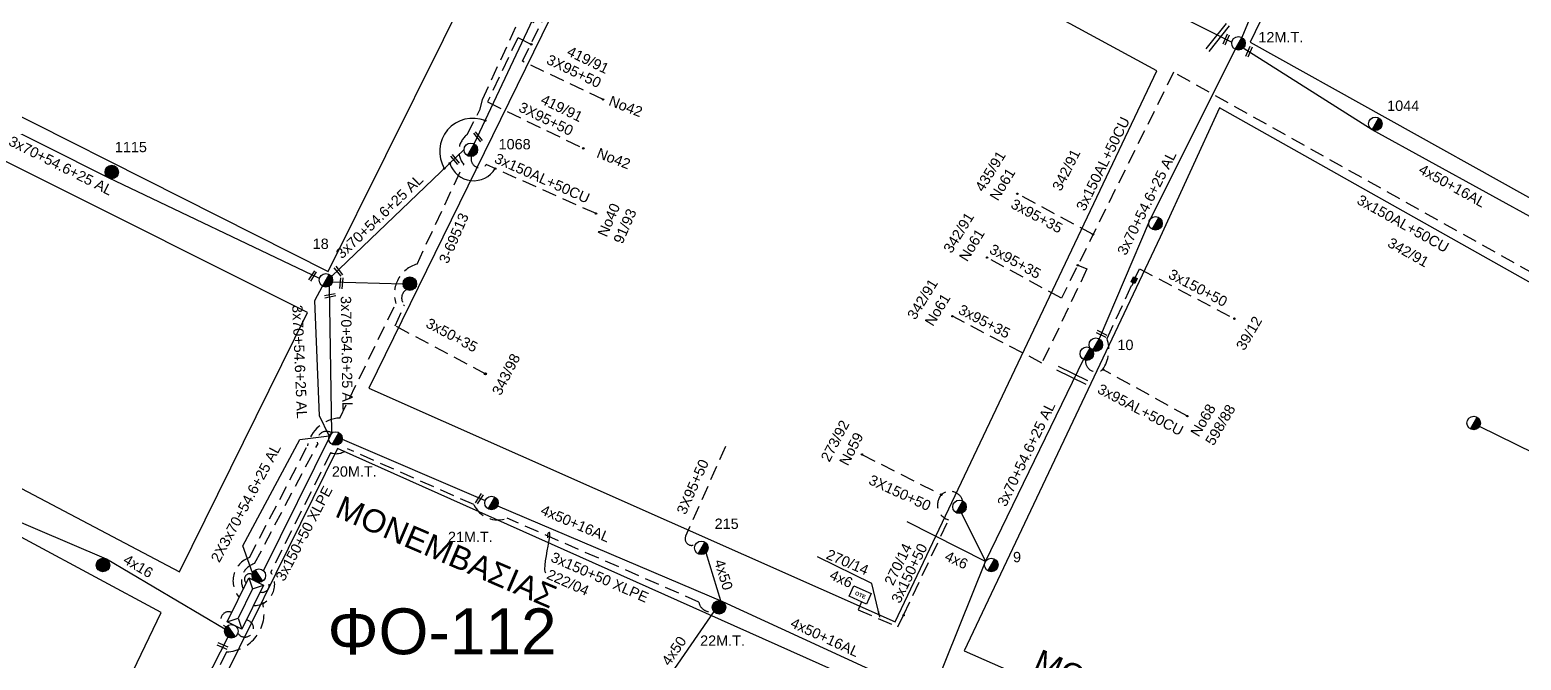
# Model space of a CAD drawing. Header units: millimetres. Extents: x 4998 to 7216, y 1887 to 2914.
# Drawn here: x 5594.9 to 5855, y 2598.4 to 2708.3 of the extents above; entities that cross this region are included whole.
import ezdxf
from ezdxf.enums import TextEntityAlignment as Align

# ---------------------------------------------------------------- set-up
doc = ezdxf.new("R2010")
doc.units = ezdxf.units.MM
doc.linetypes.add('DASHED', pattern=[19.05, 12.7, -6.35])
for name, color, linetype, lineweight in [('3x150+50', 7, 'Continuous', 30), ('3x150+50 XLPE', 7, 'SYN_LINE', 30), ('3x150AL+50CU', 7, 'Continuous', 30), ('3x50+35', 7, 'Continuous', 30), ('3x70+54.6+25 AL', 7, 'SYN_LINE', 30), ('3x95+35', 7, 'Continuous', 30), ('3X95+50', 7, 'Continuous', 30), ('3x95AL+50CU', 7, 'Continuous', 30), ('4x16', 7, 'Continuous', 30), ('4x50', 7, 'Continuous', 30), ('4x50+16AL', 7, 'Continuous', 30), ('4x6', 7, 'SYN_LINE', 30), ('Υπόβαθρο ΔΕΗ', 7, 'Continuous', 30)]:
    doc.layers.add(name, color=color, linetype=linetype, lineweight=lineweight)
for name, color, linetype in [('Link Box 2 Διευθύνσεων', 7, 'Continuous'), ('Pillar OTE', 7, 'Continuous'), ('text οδών', 7, 'Continuous'), ('text_kalodion', 7, 'Continuous'), ('Επιγραφές - Σχήματα', 7, 'Continuous'), ('Μηχανική τομή', 7, 'Continuous'), ('Στύλος Ξύλινος', 7, 'Continuous'), ('Στύλος Ξύλινος @ 1', 7, 'Continuous'), ('Στύλος ΦΜ', 7, 'Continuous'), ('Στύλος ΦΜ @ 1', 7, 'Continuous'), ('Συνδέσεις', 7, 'Continuous'), ('Τομή', 7, 'Continuous'), ('Υποσταθμός εναέριος 2 στύλων', 7, 'Continuous'), ('Υποσταθμός πόλεως', 7, 'Continuous')]:
    doc.layers.add(name, color=color, linetype=linetype)
doc.styles.add('arial', font='ARIAL.TTF')
doc.styles.get("Standard").update_dxf_attribs({"font": 'ARIAL.TTF'})
doc.linetypes.add('SYN_LINE', pattern='A,0.5,-0.0001,["/\\/\\/\\/",Standard,S=0.1,R=0,X=0,Y=-0.05],-0.25', length=0.7501)
doc.dimstyles.new('ISO-25', dxfattribs={"dimtxt": 2.5, "dimasz": 2.5, "dimexe": 1.25, "dimexo": 0.625, "dimtad": 1, "dimtxsty": 'Standard', "dimcen": 2.5, "dimadec": 0, "dimazin": 0, "dimtfac": 1, "dimtmove": 0, "dimatfit": 3, "dimfxl": 1, "dimarcsym": 0})

# ---------------------------------------------------------------- blocks, each defined once
blk = doc.blocks.new('ΥΠΑΡΧΩΝ ΞΥΛΙΝΟΣ ΣΤΥΛΟΣ')
at = {"layer": 'Στύλος Ξύλινος'}
h = blk.add_hatch(color=7, dxfattribs=at)
h.paths.add_polyline_path([(-2.62, 0, 0.270008), (-1.29, -2.28), (1.3, 2.27, 0.576266)])
h.paths.add_polyline_path([(-1.29, -2.28, 0.574793), (2.62, 0, 0.268822), (1.3, 2.27)])
at = {"layer": 'Στύλος Ξύλινος', "color": 7}
blk.add_line((-1.29, -2.28), (1.3, 2.27), dxfattribs=at)
blk.add_circle((0, 0), 2.62, dxfattribs=at)
at = {"layer": 'Στύλος Ξύλινος', "flags": 4}
for tag, p in [('ΑΡΙΘΜΟΣ', (-4.91, 8.6)), ('ΤΥΠΟΣ', (-4.85, 3.39))]:
    blk.add_attdef(tag, p, '', height=4, dxfattribs=at)
blk = doc.blocks.new('ΥΠΑΡΧΩΝ ΤΣΙΜΕΝΤΕΝΙΟΣ ΣΤΥΛΟΣ')
at = {"layer": 'Στύλος ΦΜ'}
blk.add_hatch(color=7, dxfattribs=at).paths.add_polyline_path([(-1.29, -2.28, 0.574793), (2.62, 0, 0.268822), (1.3, 2.27)])
at = {"layer": 'Στύλος ΦΜ', "color": 7}
blk.add_line((-1.29, -2.28), (1.3, 2.27), dxfattribs=at)
blk.add_circle((0, 0), 2.62, dxfattribs=at)
at = {"layer": 'Στύλος ΦΜ', "flags": 4}
for tag, p in [('ΑΡΙΘΜΟΣ', (-4.68, 8.05)), ('ΤΥΠΟΣ', (-4.91, 3.03))]:
    blk.add_attdef(tag, p, '', height=4, dxfattribs=at)
blk = doc.blocks.new('ΥΠΟΣΤΑΘΜΟΣ ΕΝΑΕΡΙΟΣ ΕΠΙ 2 ΣΤΥΛΩΝ')
at = {"layer": 'Υποσταθμός εναέριος 2 στύλων', "linetype": 'Continuous'}
for points in [[(-11.97, -2.11, 0.574793), (-8.45, -0.07, 0.268822), (-9.64, 1.98)], [(9.68, -2.15, 0.574793), (13.19, -0.1, 0.268822), (12.01, 1.95)]]:
    blk.add_hatch(color=256, dxfattribs=at).paths.add_polyline_path(points)
for p, q in [((-11.97, -2.11), (-9.64, 1.98)), ((9.68, -2.15), (12.01, 1.95))]:
    blk.add_line(p, q, dxfattribs=at)
for centre in [(-10.81, -0.07), (10.84, -0.1)]:
    blk.add_circle(centre, 2.36, dxfattribs=at)
at = {"layer": 'Υποσταθμός πόλεως', "linetype": 'Continuous', "ltscale": 40}
blk.add_lwpolyline([(-8.57, 2.82), (8.57, 2.82), (8.57, -2.82), (-8.57, -2.82)], close=True, dxfattribs=at)
for points in [[(-5.75, 0), (-8.57, 2.82)], [(-8.57, -2.82), (-5.75, 0)], [(-5.75, 0), (5.75, 0)], [(5.75, 0), (8.57, 2.82)], [(8.57, -2.82), (5.75, 0)]]:
    blk.add_lwpolyline(points, dxfattribs=at)
at = {"layer": 'Υποσταθμός εναέριος 2 στύλων', "ltscale": 40, "flags": 1}
for tag, p in [('ΜΕΤΑΣΧΗΜΑΤΙΣΜΟΣ', (14.09, 2.51)), ('ΙΣΧΥΣ', (14.07, -0.28)), ('ΑΡΙΘΜΟΣ', (14.19, -3))]:
    blk.add_attdef(tag, p, '', height=1.8, dxfattribs=at)
blk = doc.blocks.new('ΤΟΜΗ')
at = {"layer": 'Τομή', "ltscale": 40}
for p, q in [((-5.7, 0), (17.1, 0)), ((-5.7, -2.8), (17.1, -2.8))]:
    blk.add_line(p, q, dxfattribs=at)
blk = doc.blocks.new('_ΣΥΝΔΕΣΗ')
at = {"layer": 'Συνδέσεις', "linetype": 'SYN_LINE', "ltscale": 40}
blk.add_hatch(color=256, dxfattribs=at).paths.add_polyline_path([(0.5, -0.01, 1), (-0.5, -0.01, 1)])
at = {"layer": 'Συνδέσεις'}
blk.add_circle((0, -0.01), 0.5, dxfattribs=at)
blk = doc.blocks.new('ΜΗΧΑΝΙΚΗ ΤΟΜΗ')
at = {"layer": 'Μηχανική τομή', "ltscale": 40}
for p, q in [((-1.9, 0.8), (5.7, 0.8)), ((-1.9, -0.8), (5.7, -0.8))]:
    blk.add_line(p, q, dxfattribs=at)
blk = doc.blocks.new('PILLAR ΟΤΕ')
at = {"layer": 'Pillar OTE', "ltscale": 40}
blk.add_lwpolyline([(-3.31, 2.02), (3.39, 2.02), (3.39, -1.99), (-3.31, -1.99)], close=True, dxfattribs=at)
at = {"layer": 'Pillar OTE', "insert": (-1.81, 0.71), "char_height": 1.3575, "width": 109.961, "attachment_point": 1}
blk.add_mtext('{\\fArial|b1|i0|c161|p34;OTE}', dxfattribs=at)
blk = doc.blocks.new('LINK BOX 2 ΑΝΑΧΩΡΗΣΕΩΝ')
at = {"layer": 'Link Box 2 Διευθύνσεων', "ltscale": 40}
blk.add_hatch(color=256, dxfattribs=at).paths.add_polyline_path([(-2, 1.3), (-2, -1.5), (1.9, -1.5), (1.9, 1.3)])
for p, q in [((-2, -0.1), (-4.3, -0.1)), ((4.1, -0.1), (1.9, -0.1))]:
    blk.add_line(p, q, dxfattribs=at)
blk.add_lwpolyline([(-2, -1.5), (-2, 1.3), (1.9, 1.3), (1.9, -1.5)], close=True, dxfattribs=at)

msp = doc.modelspace()

# ---------------------------------------------------------------- linework, layer by layer
at = {"layer": '3x150+50', "color": 2, "linetype": 'DASHED', "lineweight": -3, "ltscale": 0.2}
msp.add_lwpolyline([(5631.42, 2609.32, -0.533067), (5633.21, 2616.28), (5643.31, 2635.76, -0.342999), (5648.96, 2640.61), (5658.73, 2660.57, -0.423779), (5662.43, 2667.45), (5670.56, 2684.83, -0.429763), (5671.18, 2690.03), (5673.41, 2694.43), (5673.82, 2696.13), (5680.52, 2710.63), (5683.89, 2709.06)], format="xyb", dxfattribs=at)
at = {"layer": '3x150+50', "color": 85, "linetype": 'DASHED', "lineweight": -3, "ltscale": 0.2}
for points in [[(5782.06, 2649.08, 0.227765), (5782.78, 2654.47), (5788.42, 2666.65), (5805.01, 2657.93)], [(5740.01, 2634.26), (5753.88, 2627.25, -0.545298), (5757.64, 2626.15, 34.390731)], [(5747.29, 2606.24), (5755.14, 2622.85, -0.545911), (5753.88, 2627.25)]]:
    msp.add_lwpolyline(points, format="xyb", dxfattribs=at)
at = {"layer": '3x150+50', "color": 62, "linetype": 'DASHED', "lineweight": -3, "ltscale": 0.2}
msp.add_lwpolyline([(5629.15, 2604.22, -1.078245), (5630.12, 2606.7, -2.758212)], format="xyb", dxfattribs=at)
at = {"layer": '3x150+50', "color": 1, "linetype": 'DASHED', "lineweight": -3, "ltscale": 0.2}
msp.add_lwpolyline([(5631.16, 2603.1, 1.557026), (5632.62, 2605.4, 0.931116)], format="xyb", dxfattribs=at)
at = {"layer": '3x150+50 XLPE', "color": 133, "linetype": 'DASHED', "lineweight": -3, "ltscale": 0.2}
msp.add_lwpolyline([(5632.14, 2610.78, -0.468882), (5634.09, 2615.23), (5645.1, 2636.08, -0.728007), (5647.54, 2638.01, -27.094802)], format="xyb", dxfattribs=at)
at = {"layer": '3x150+50 XLPE', "color": 27, "linetype": 'DASHED', "lineweight": -3, "ltscale": 0.2}
msp.add_lwpolyline([(5714.17, 2606.89, -0.43669), (5711.56, 2608.53), (5678.17, 2623.14, -0.39223), (5672.32, 2625.52), (5650.32, 2635.24, -0.305181), (5647.37, 2634.58), (5636.91, 2613.76, -0.612614), (5633.86, 2607.91)], format="xyb", dxfattribs=at)
at = {"layer": '3x150+50 XLPE', "color": 5, "linetype": 'DASHED', "lineweight": -3, "ltscale": 0.2}
msp.add_arc((5633.24, 2612.53), 0.919, 62.0664, 230.0857, dxfattribs=at)
at = {"layer": '3x150+50 XLPE', "color": 30, "linetype": 'DASHED', "lineweight": -3, "ltscale": 0.2}
msp.add_arc((5635.41, 2611.46), 1.24, 251.9831, 67.7241, dxfattribs=at)
at = {"layer": '3x150AL+50CU', "color": 27, "linetype": 'DASHED', "lineweight": -3, "ltscale": 0.2}
msp.add_lwpolyline([(5907.92, 2659.37, -0.526519), (5904.44, 2650.12), (5887.85, 2658.12), (5883.72, 2650.92), (5794.39, 2700.9), (5774.81, 2661.48)], format="xyb", dxfattribs=at)
at = {"layer": '3x150AL+50CU', "color": 30, "linetype": 'DASHED', "lineweight": -3, "ltscale": 0.2}
msp.add_lwpolyline([(5693.66, 2676.25), (5674.51, 2684.79, -0.820448), (5671.92, 2686.21, 33.419448)], format="xyb", dxfattribs=at)
at = {"layer": '3x50+35', "color": 5, "linetype": 'DASHED', "lineweight": -3, "ltscale": 0.2}
msp.add_lwpolyline([(5674.54, 2648.22), (5658.61, 2656.68), (5660.23, 2660.34, -0.491669), (5660.59, 2662.99, 2.92712)], format="xyb", dxfattribs=at)
at = {"layer": '3x70+54.6+25 AL', "color": 133, "linetype": 'SYN_LINE', "lineweight": -3, "ltscale": 20}
msp.add_lwpolyline([(5861.45, 2821.09), (5856.82, 2812.65), (5847.03, 2794.59), (5834.21, 2767.68), (5821, 2741.17), (5811.41, 2719.36), (5806.29, 2706.97)], dxfattribs=at)
at = {"layer": '3x70+54.6+25 AL', "color": 5, "linetype": 'SYN_LINE', "lineweight": -3, "ltscale": 20}
for points in [[(5645.4, 2664.94), (5608.6, 2682.46), (5563.65, 2705.05), (5540.29, 2716.35), (5505.82, 2734.19)], [(5633.75, 2613.61), (5632.06, 2618.3), (5642.01, 2636.89), (5647.12, 2637.51), (5645.43, 2641.02), (5644.58, 2661.1), (5645.95, 2663.6)]]:
    msp.add_lwpolyline(points, dxfattribs=at)
at = {"layer": '3x70+54.6+25 AL', "color": 1, "linetype": 'SYN_LINE', "lineweight": -3, "ltscale": 20}
msp.add_lwpolyline([(5805.12, 2704.92), (5790.1, 2674.87), (5781.41, 2654.42)], dxfattribs=at)
at = {"layer": '3x70+54.6+25 AL', "color": 30, "linetype": 'SYN_LINE', "lineweight": -3, "ltscale": 20}
for points in [[(5647.52, 2665.27), (5670.63, 2687.4)], [(5635.64, 2613.99), (5647.54, 2638.01), (5647.16, 2663.63)]]:
    msp.add_lwpolyline(points, dxfattribs=at)
at = {"layer": '3x70+54.6+25 AL', "color": 5, "linetype": 'SYN_LINE', "lineweight": -3, "ltscale": 15}
msp.add_lwpolyline([(5660, 2663.96), (5647.65, 2664.28)], dxfattribs=at)
at = {"layer": '3x70+54.6+25 AL', "color": 85, "linetype": 'SYN_LINE', "lineweight": -3, "ltscale": 20}
msp.add_lwpolyline([(5752.37, 2592.78), (5761.58, 2615.61), (5778.67, 2650.8)], dxfattribs=at)
at = {"layer": '3x70+54.6+25 AL', "color": 6, "linetype": 'SYN_LINE', "lineweight": -3, "ltscale": 20}
msp.add_lwpolyline([(5886.01, 2620.37), (5847.73, 2639.11)], dxfattribs=at)
at = {"layer": '3x70+54.6+25 AL', "color": 85, "linetype": 'SYN_LINE', "lineweight": -3, "ltscale": 10}
msp.add_lwpolyline([(5757.42, 2624.01), (5761.58, 2615.61)], dxfattribs=at)
at = {"layer": '3x95+35', "color": 27, "linetype": 'DASHED', "lineweight": -3, "ltscale": 0.2}
for points in [[(5780.34, 2672.62), (5767.14, 2679.72)], [(5777.68, 2667.25), (5779.28, 2666.61), (5771.42, 2650.19), (5755.81, 2658.36)], [(5774.81, 2661.48), (5761.86, 2668.58)]]:
    msp.add_lwpolyline(points, dxfattribs=at)
msp.add_lwpolyline([(5635.53, 2608.29, -0.48198), (5629.19, 2599.85), (5626.12, 2593.49), (5644.59, 2583.76)], format="xyb", dxfattribs=at)
at = {"layer": '3X95+50', "color": 2, "linetype": 'DASHED', "lineweight": -3, "ltscale": 0.2}
msp.add_lwpolyline([(5694.89, 2696.14), (5680.83, 2702.81), (5688.85, 2719.16, 0.811449), (5689.6, 2722.5, -61.124599)], format="xyb", dxfattribs=at)
msp.add_lwpolyline([(5682.36, 2705.76), (5680, 2706.91), (5674.73, 2695.71), (5691.43, 2687.63)], dxfattribs=at)
at = {"layer": '3X95+50', "color": 133, "linetype": 'DASHED', "lineweight": -3, "ltscale": 0.2}
msp.add_lwpolyline([(5716.21, 2635.62), (5709.28, 2620, 0.840061), (5711.14, 2618.76, 0.783137)], format="xyb", dxfattribs=at)
at = {"layer": '3x95AL+50CU', "color": 85, "linetype": 'DASHED', "lineweight": -3, "ltscale": 0.2}
msp.add_lwpolyline([(5796.79, 2640.94), (5782.06, 2649.08, -0.649377), (5779.02, 2650.67, 1.432198)], format="xyb", dxfattribs=at)
at = {"layer": '4x16', "color": 62, "linetype": 'SYN_LINE', "lineweight": -3, "ltscale": 20}
msp.add_lwpolyline([(5628.91, 2603.79), (5608.24, 2616), (5589.89, 2623.84)], dxfattribs=at)
at = {"layer": '4x50', "color": 133, "lineweight": -3, "ltscale": 0.2}
msp.add_lwpolyline([(5715.43, 2608.74), (5712.83, 2617.12)], dxfattribs=at)
at = {"layer": '4x50', "color": 27, "linetype": 'SYN_LINE', "lineweight": -3, "ltscale": 20}
msp.add_lwpolyline([(5714.17, 2606.89), (5703.83, 2591.89)], dxfattribs=at)
at = {"layer": '4x50', "color": 1, "lineweight": -3, "ltscale": 0.2}
msp.add_lwpolyline([(5629.45, 2602.41), (5618.77, 2581.6), (5608.9, 2561.31), (5600.03, 2542.17)], dxfattribs=at)
at = {"layer": '4x50+16AL', "color": 30, "lineweight": -3, "ltscale": 0.2}
msp.add_lwpolyline([(5672.4, 2688.41), (5689.02, 2723.7), (5702.93, 2750.63), (5707.32, 2758.68)], dxfattribs=at)
at = {"layer": '4x50+16AL', "color": 173, "lineweight": -3, "ltscale": 0.2}
msp.add_lwpolyline([(5708.81, 2758.94), (5736.91, 2741.35), (5767.29, 2725.17), (5797.22, 2709.8), (5804.54, 2706.12)], dxfattribs=at)
at = {"layer": '4x50+16AL', "color": 1, "lineweight": -3, "ltscale": 0.2}
msp.add_lwpolyline([(5902.23, 2653.22), (5858.83, 2674.45), (5829, 2690.88), (5806.55, 2705.12)], dxfattribs=at)
at = {"layer": '4x50+16AL', "color": 133, "lineweight": -3, "ltscale": 0.2}
for points in [[(5649.37, 2636.94), (5674.32, 2626.23)], [(5676.49, 2625.31), (5715.69, 2608.63), (5750.83, 2592.45)]]:
    msp.add_lwpolyline(points, dxfattribs=at)
at = {"layer": '4x6', "color": 85, "linetype": 'SYN_LINE', "lineweight": -3, "ltscale": 20}
msp.add_lwpolyline([(5761.58, 2615.61), (5747.92, 2622.49)], dxfattribs=at)
at = {"layer": '4x6', "color": 85, "linetype": 'DASHED', "lineweight": -3, "ltscale": 0.2}
msp.add_lwpolyline([(5739.98, 2608.58), (5739.37, 2607.19), (5746.31, 2604.18), (5747.29, 2606.24)], dxfattribs=at)
at = {"layer": 'Υπόβαθρο ΔΕΗ', "color": 7, "lineweight": -3}
for points in [[(5586.98, 2631.67), (5620.99, 2613.78), (5643.31, 2658.99), (5494.36, 2733.55), (5497.78, 2739.89), (5563.66, 2708.09), (5646.94, 2666.13), (5727.39, 2828.01), (5738.23, 2850.18), (5750.4, 2874.33), (5728.2, 2888.39)], [(5591.82, 2552.62), (5617.82, 2606.7), (5583.36, 2625.21)], [(5741.76, 2611.74), (5732.27, 2616.43)]]:
    msp.add_lwpolyline(points, dxfattribs=at)
for points in [[(5857.58, 2809.21), (5807.73, 2706.12), (5879.76, 2666.02), (5892.67, 2658.83), (5948.06, 2775.16), (5922.22, 2782.25), (5914.42, 2784.73), (5882.05, 2798.13)], [(5791.49, 2701.13), (5704.33, 2748.44), (5653.99, 2645.84), (5745.82, 2605.07)], [(5802.41, 2694.7), (5792.06, 2672.16), (5757.85, 2600), (5844.84, 2561.72), (5887.85, 2646.65)], [(5740.23, 2594.33), (5648.53, 2635.28), (5622.81, 2583.1), (5606.31, 2550.14), (5698.42, 2505.57)]]:
    msp.add_lwpolyline(points, close=True, dxfattribs=at)
at = {"layer": 'Υπόβαθρο ΔΕΗ', "lineweight": -3}
for centre, radius, start, end in [((5672.17, 2687.07), 5.8, 68.338, 210.793), ((5672.32, 2686.39), 4.4, 198.2556, 328.5058)]:
    msp.add_arc(centre, radius, start, end, dxfattribs=at)
at = {"layer": 'Υπόβαθρο ΔΕΗ', "color": 7, "lineweight": -3}
msp.add_open_spline([(5684.9, 2613.54), (5684.38, 2613.85), (5685.87, 2620.64), (5685.45, 2620.71), (5685.16, 2620.51), (5685.16, 2619.75)], degree=3, dxfattribs=at)

# ---------------------------------------------------------------- block references
at = {"layer": 'Link Box 2 Διευθύνσεων', "xscale": 0.25, "yscale": 0.25, "zscale": 0.25, "rotation": 66.2645785109062}
msp.add_blockref('LINK BOX 2 ΑΝΑΧΩΡΗΣΕΩΝ', (5787.5, 2664.68), dxfattribs=at)
at = {"layer": 'Pillar OTE', "xscale": 0.5, "yscale": 0.5, "zscale": 0.5, "rotation": 336}
msp.add_blockref('PILLAR ΟΤΕ', (5739.69, 2609.76), dxfattribs=at)
at = {"layer": 'Μηχανική τομή', "lineweight": -3}
for p, xscale, yscale, zscale, rotation in [((5803.39, 2706.18), 0.2499999999999677, 0.2499999999999677, 0.2499999999999677, 66.62768869791381), ((5807.38, 2704.08), 0.2499999999999677, 0.2499999999999677, 0.2499999999999677, 66.62768869791381), ((5672.73, 2690.01), 0.2499999999999678, 0.2499999999999678, 0.2499999999999678, 308.808005898151), ((5668.72, 2686.04), 0.2499999999999678, 0.2499999999999678, 0.2499999999999678, 308.808005898151), ((5648.39, 2666.58), 0.2499999999999677, 0.2499999999999677, 0.2499999999999677, 308.808005898151), ((5644.43, 2665.79), 0.2499999999999677, 0.2499999999999677, 0.2499999999999677, 237.087542483063), ((5649.24, 2664.57), 0.2499999999999677, 0.2499999999999677, 0.2499999999999677, 265.0581638051507), ((5646.8, 2661.88), 0.2499999999999677, 0.2499999999999677, 0.2499999999999677, 10.91250616553832), ((5781.39, 2655.51), 0.2499999999999677, 0.2499999999999677, 0.2499999999999677, 333.5784454805146), ((5673.52, 2626.94), 0.2499999999999677, 0.2499999999999677, 0.2499999999999677, 237.087542483063), ((5628.95, 2600.65), 0.2499999999999677, 0.2499999999999677, 0.2499999999999677, 156.7448167683495)]:
    msp.add_blockref('ΜΗΧΑΝΙΚΗ ΤΟΜΗ', p, dxfattribs=dict(at, xscale=xscale, yscale=yscale, zscale=zscale, rotation=rotation))
at = {"layer": 'Στύλος Ξύλινος @ 1', "lineweight": -3, "ltscale": 40}
ref = msp.add_blockref('ΥΠΑΡΧΩΝ ΞΥΛΙΝΟΣ ΣΤΥΛΟΣ', (5609.18, 2683.49), dxfattribs=dict(at, xscale=0.4499999999997482, yscale=0.4499999999997482, zscale=0.4499999999997482))
ref.add_attrib('ΤΥΠΟΣ', '1115', (5609.72, 2686.96), dxfattribs={"layer": 'Στύλος Ξύλινος', "height": 1.8, "flags": 4})
at = {"layer": 'Στύλος Ξύλινος @ 1', "lineweight": -3, "ltscale": 40, "xscale": 0.4499999999997228, "yscale": 0.4499999999997228, "zscale": 0.4499999999997228}
for p in [(5661.17, 2664.02), (5607.65, 2614.98)]:
    msp.add_blockref('ΥΠΑΡΧΩΝ ΞΥΛΙΝΟΣ ΣΤΥΛΟΣ', p, dxfattribs=at)
at = {"layer": 'Στύλος Ξύλινος @ 1', "lineweight": -3, "ltscale": 40}
ref = msp.add_blockref('ΥΠΑΡΧΩΝ ΞΥΛΙΝΟΣ ΣΤΥΛΟΣ', (5715.1, 2607.61), dxfattribs=dict(at, xscale=0.4499999999995559, yscale=0.4499999999995559, zscale=0.4499999999995559))
ref.add_attrib('ΤΥΠΟΣ', '22M.T.', (5711.8, 2600.9), dxfattribs={"layer": 'Στύλος Ξύλινος', "height": 1.8, "flags": 4})
at = {"layer": 'Στύλος ΦΜ @ 1', "lineweight": -3, "ltscale": 40}
ref = msp.add_blockref('ΥΠΑΡΧΩΝ ΤΣΙΜΕΝΤΕΝΙΟΣ ΣΤΥΛΟΣ', (5805.7, 2705.94), dxfattribs=dict(at, xscale=0.4499999999998838, yscale=0.4499999999998838, zscale=0.4499999999998838))
ref.add_attrib('ΤΥΠΟΣ', '12M.T.', (5809.18, 2706.11), dxfattribs={"layer": 'Στύλος ΦΜ', "height": 1.8, "flags": 4})
ref = msp.add_blockref('ΥΠΑΡΧΩΝ ΤΣΙΜΕΝΤΕΝΙΟΣ ΣΤΥΛΟΣ', (5829.58, 2691.9), dxfattribs=dict(at, xscale=0.4499999999997725, yscale=0.4499999999997725, zscale=0.4499999999997725))
ref.add_attrib('ΤΥΠΟΣ', '1044', (5831.64, 2694.16), dxfattribs={"layer": 'Στύλος ΦΜ', "height": 1.8, "flags": 4})
ref = msp.add_blockref('ΥΠΑΡΧΩΝ ΤΣΙΜΕΝΤΕΝΙΟΣ ΣΤΥΛΟΣ', (5671.81, 2687.38), dxfattribs=dict(at, xscale=0.4500000000000196, yscale=0.4500000000000196, zscale=0.4500000000000196))
ref.add_attrib('ΤΥΠΟΣ', '1068', (5676.65, 2687.45), dxfattribs={"layer": 'Στύλος ΦΜ', "height": 1.8, "flags": 4})
at = {"layer": 'Στύλος ΦΜ @ 1', "lineweight": -3, "ltscale": 40, "xscale": 0.4500000000000229, "yscale": 0.4500000000000229, "zscale": 0.4500000000000229}
for p in [(5791.23, 2674.54), (5779.25, 2651.83), (5846.73, 2639.74), (5757.05, 2625.13)]:
    msp.add_blockref('ΥΠΑΡΧΩΝ ΤΣΙΜΕΝΤΕΝΙΟΣ ΣΤΥΛΟΣ', p, dxfattribs=at)
at = {"layer": 'Στύλος ΦΜ @ 1', "lineweight": -3, "ltscale": 40}
ref = msp.add_blockref('ΥΠΑΡΧΩΝ ΤΣΙΜΕΝΤΕΝΙΟΣ ΣΤΥΛΟΣ', (5646.53, 2664.63), dxfattribs=dict(at, xscale=0.4500000000000459, yscale=0.4500000000000459, zscale=0.4500000000000459))
ref.add_attrib('ΤΥΠΟΣ', '18', (5644.23, 2670.09), dxfattribs={"layer": 'Στύλος ΦΜ', "height": 1.8, "flags": 4})
ref = msp.add_blockref('ΥΠΑΡΧΩΝ ΤΣΙΜΕΝΤΕΝΙΟΣ ΣΤΥΛΟΣ', (5780.82, 2653.4), dxfattribs=dict(at, xscale=0.4500000000000229, yscale=0.4500000000000229, zscale=0.4500000000000229))
ref.add_attrib('ΤΥΠΟΣ', '10', (5784.59, 2652.46), dxfattribs={"layer": 'Στύλος ΦΜ', "height": 1.8, "flags": 4})
ref = msp.add_blockref('ΥΠΑΡΧΩΝ ΤΣΙΜΕΝΤΕΝΙΟΣ ΣΤΥΛΟΣ', (5648.2, 2637.03), dxfattribs=dict(at, xscale=0.4500000000000196, yscale=0.4500000000000196, zscale=0.4500000000000196))
ref.add_attrib('ΤΥΠΟΣ', '20M.T.', (5647.57, 2630.39), dxfattribs={"layer": 'Στύλος ΦΜ', "height": 1.8, "flags": 4})
ref = msp.add_blockref('ΥΠΑΡΧΩΝ ΤΣΙΜΕΝΤΕΝΙΟΣ ΣΤΥΛΟΣ', (5675.42, 2625.8), dxfattribs=dict(at, xscale=0.4500000000000196, yscale=0.4500000000000196, zscale=0.4500000000000196))
ref.add_attrib('ΤΥΠΟΣ', '21M.T.', (5667.82, 2618.98), dxfattribs={"layer": 'Στύλος ΦΜ', "height": 1.8, "flags": 4})
ref = msp.add_blockref('ΥΠΑΡΧΩΝ ΤΣΙΜΕΝΤΕΝΙΟΣ ΣΤΥΛΟΣ', (5712.02, 2617.97), dxfattribs=dict(at, xscale=0.4499999999999432, yscale=0.4499999999999432, zscale=0.4499999999999432))
ref.add_attrib('ΤΥΠΟΣ', '215', (5714.33, 2621.28), dxfattribs={"layer": 'Στύλος ΦΜ', "height": 1.8, "flags": 4})
ref = msp.add_blockref('ΥΠΑΡΧΩΝ ΤΣΙΜΕΝΤΕΝΙΟΣ ΣΤΥΛΟΣ', (5762.59, 2615), dxfattribs=dict(at, xscale=0.4500000000000229, yscale=0.4500000000000229, zscale=0.4500000000000229))
ref.add_attrib('ΤΥΠΟΣ', '9', (5766.38, 2615.47), dxfattribs={"layer": 'Στύλος ΦΜ', "height": 1.8, "flags": 4})
at = {"layer": 'Συνδέσεις', "lineweight": -3}
for p, xscale, yscale, zscale in [((5682.36, 2705.76), 0.25, 0.25, 0.25), ((5694.89, 2696.15), 0.25, 0.25, 0.25), ((5674.31, 2692.47), 0.25, 0.25, 0.25), ((5691.43, 2687.63), 0.25, 0.25, 0.25), ((5668.13, 2685.01), 0.25, 0.25, 0.25), ((5667.18, 2684.1), 0.25, 0.25, 0.25), ((5676.07, 2684.1), 0.25, 0.25, 0.25), ((5767.14, 2679.72), 0.25, 0.25, 0.25), ((5693.66, 2676.26), 0.25, 0.25, 0.25), ((5780.34, 2672.62), 0.25, 0.25, 0.25), ((5761.86, 2668.58), 0.25, 0.25, 0.25), ((5777.68, 2667.25), 0.25, 0.25, 0.25), ((5755.81, 2658.36), 0.25, 0.25, 0.25), ((5805.01, 2657.93), 0.25, 0.25, 0.25), ((5674.35, 2648.32), 0.3874371830995742, 0.3874371830995742, 0.3874371830995742), ((5782.1, 2649.06), 0.25, 0.25, 0.25), ((5796.79, 2640.94), 0.25, 0.25, 0.25), ((5740.02, 2634.26), 0.25, 0.25, 0.25), ((5753.88, 2627.25), 0.25, 0.25, 0.25), ((5635.53, 2608.3), 0.25, 0.25, 0.25), ((5747.29, 2606.24), 0.25, 0.25, 0.25)]:
    msp.add_blockref('_ΣΥΝΔΕΣΗ', p, dxfattribs=dict(at, xscale=xscale, yscale=yscale, zscale=zscale))
at = {"layer": 'Τομή', "lineweight": -3}
for p, xscale, yscale, zscale, rotation in [((5800.94, 2706.08), 0.2499999999999997, 0.2499999999999997, 0.2499999999999997, 51.20898636797833), ((5775.55, 2649.03), 0.2499999999999996, 0.2499999999999996, 0.2499999999999996, 334.2084167720044)]:
    msp.add_blockref('ΤΟΜΗ', p, dxfattribs=dict(at, xscale=xscale, yscale=yscale, zscale=zscale, rotation=rotation))
at = {"layer": 'Υποσταθμός εναέριος 2 στύλων', "lineweight": -3, "xscale": 0.5000000000000637, "yscale": 0.5000000000000637, "zscale": 0.5000000000000637, "rotation": 243.753987829551}
msp.add_blockref('ΥΠΟΣΤΑΘΜΟΣ ΕΝΑΕΡΙΟΣ ΕΠΙ 2 ΣΤΥΛΩΝ', (5632.47, 2608.27), dxfattribs=at)

# ---------------------------------------------------------------- texts
at = {"layer": 'text οδών', "lineweight": -3, "ltscale": 40, "char_height": 2, "width": 13.6816, "attachment_point": 1, "rotation": 336.7843}
for insert in [(5649.47, 2627.2), (5771.24, 2600.41)]:
    msp.add_mtext('{\\H2x;MONEMBAΣΙAΣ\\fMS Shell Dlg|b0|i0|c0|p0;\\H0.35416x;\\P} ', dxfattribs=dict(at, insert=insert))
at = {"layer": 'text_kalodion', "linetype": 'Continuous', "lineweight": -3, "ltscale": 0.2}
for s, rotation, p in [('3X95+50', 334.5024, (5689.8, 2701.09)), ('3X95+50', 334.16, (5684.94, 2692.77)), ('3x150AL+50CU', 63.598, (5782.06, 2684.94)), ('3x70+54.6+25 AL', 333.3271, (5600.29, 2684.62)), ('3x150AL+50CU', 335.9807, (5684.25, 2682.42)), ('3x70+54.6+25 AL', 63.4322, (5789.7, 2678.1)), ('4x50+16AL', 331.1672, (5843.01, 2681.11)), ('3x70+54.6+25 AL', 43.7498, (5655.87, 2675.76)), ('3x150AL+50CU', 330.7688, (5834.41, 2674.51)), ('3x95+35', 331.7365, (5770.54, 2675.84)), ('3x95+35', 331.2847, (5766.78, 2667.93)), ('3x150+50', 332.2643, (5798.65, 2663.31)), ('3x70+54.6+25 AL', 270.8555, (5650.17, 2651.95)), ('3x70+54.6+25 AL', 272.4245, (5641.97, 2650.41)), ('3x95+35', 332.3639, (5761.39, 2657.47)), ('3x50+35', 332.039, (5668.51, 2655.07)), ('3x95AL+50CU', 332.2643, (5788.62, 2642.06)), ('3x70+54.6+25 AL', 64.1011, (5768.67, 2634.33)), ('2X3x70+54.6+25 AL', 61.82, (5632.56, 2625.8)), ('3X95+50', 66.0792, (5710.5, 2628.62)), ('3X150+50', 335.2786, (5746.65, 2627.58)), ('3x150+50 XLPE', 62.1719, (5642.7, 2620.49)), ('4x50+16AL', 336.9521, (5690.06, 2622.22)), ('3x150+50 XLPE', 336.3624, (5694.3, 2612.85)), ('3x150+50', 64.1011, (5748.28, 2613.55)), ('4x6', 335.2786, (5756.52, 2615.86)), ('4x16', 329.4371, (5613.81, 2614.8)), ('4x50', 287.2721, (5715.9, 2613.3)), ('4x6', 335.2786, (5736.43, 2612.59)), ('4x50+16AL', 335.2786, (5733.58, 2602.38)), ('4x50', 55.405, (5707.24, 2600.02))]:
    msp.add_text(s, height=1.8, rotation=rotation, dxfattribs=at).set_placement(p, align=Align.MIDDLE_CENTER)
at = {"layer": 'text_kalodion', "linetype": 'Continuous', "lineweight": -3, "ltscale": 0.2, "char_height": 1.8, "width": 9.1232, "attachment_point": 1}
for s, insert, rotation in [('419/91', (5689.19, 2705.53), 334.16), ('419/91', (5684.61, 2697.14), 334.16), ('270/14', (5743.84, 2612.04), 64.1011)]:
    msp.add_mtext(s, dxfattribs=dict(at, insert=insert, rotation=rotation))
at = {"layer": 'Επιγραφές - Σχήματα', "lineweight": -3, "insert": (5646.8, 2607.42), "char_height": 8, "width": 15.5504, "attachment_point": 1, "style": 'arial'}
msp.add_mtext('ΦO-112', dxfattribs=at)
at = {"layer": 'Υπόβαθρο ΔΕΗ', "lineweight": -3, "char_height": 1.8, "width": 9.1232, "attachment_point": 1, "style": 'arial'}
for s, insert, rotation in [('No42', (5696.35, 2696.87), 338.9683), ('No42', (5694.25, 2687.78), 338.9683), ('342/91', (5773.12, 2680.84), 63.1255), ('435/91\\PNo61', (5759.64, 2680.85), 58.3965), ('No40\\P91/93', (5693.85, 2672.75), 66.402), ('3-69513', (5666.16, 2668.11), 66.402), ('342/91', (5754.11, 2670.13), 58.3965), ('No61', (5756.85, 2668.68), 58.3965), ('342/91', (5832.43, 2672.17), 330.5369), ('342/91', (5747.8, 2658.53), 58.3965), ('No61', (5750.88, 2657.41), 58.3965), ('39/12', (5805.17, 2653.15), 59.4084), ('343/98', (5675.41, 2645.21), 62.9744), ('No68\\P598/88', (5797.22, 2638.1), 59.4084), ('273/92', (5732.75, 2633.65), 62.2779), ('No59', (5735.97, 2632.98), 62.2779), ('270/14', (5734.33, 2617.82), 336.9297), ('222/04', (5685.61, 2614.33), 336)]:
    msp.add_mtext(s, dxfattribs=dict(at, insert=insert, rotation=rotation))

# ---------------------------------------------------------------- leaders
at = {"layer": 'Επιγραφές - Σχήματα', "ltscale": 40}
msp.add_leader([(5743.14, 2605.88), (5741.76, 2611.74)], dimstyle='ISO-25', override={"dimasz": 1, "dimtad": 0}, dxfattribs=at)

doc.saveas('drawing.dxf')
